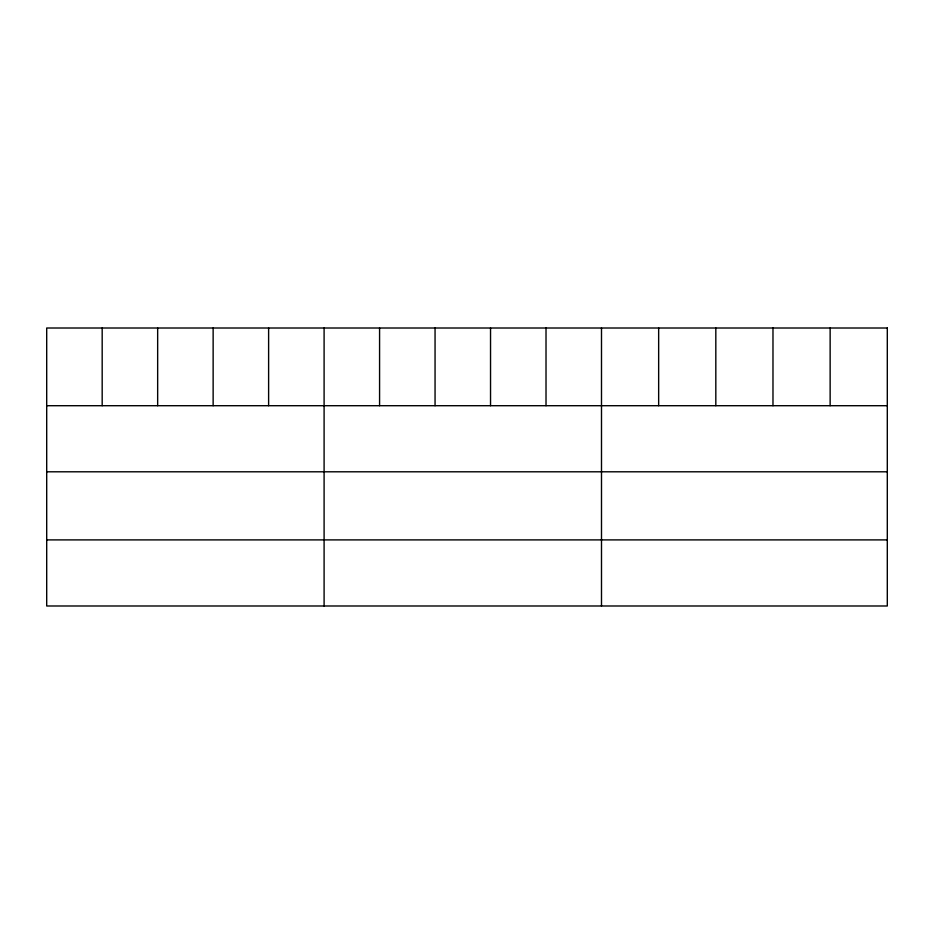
<?xml version="1.0" encoding="UTF-8"?>
<svg xmlns="http://www.w3.org/2000/svg" width="934" height="934" viewBox="0 0 934 934"><rect width="100%" height="100%" fill="white"/><g stroke="black" fill="none" stroke-linecap="round" stroke-linejoin="round"><path stroke-width="1.4" d="M46.7 405.706L887.3 405.706M46.7 471.798L887.3 471.798M46.7 539.899L887.3 539.899M830.139 328.009L830.139 405.706M772.978 328.009L772.978 405.706M715.818 328.009L715.818 405.706M658.657 328.009L658.657 405.706M601.496 328.009L601.496 605.991M546.016 328.009L546.016 405.706M490.537 328.009L490.537 405.706M435.057 328.009L435.057 405.706M379.578 328.009L379.578 405.706M324.098 328.009L324.098 605.991M268.618 328.009L268.618 405.706M213.139 328.009L213.139 405.706M157.659 328.009L157.659 405.706M102.18 328.009L102.18 405.706M887.3 328.009L46.7 328.009L46.7 605.991L887.3 605.991L887.3 328.009"/></g></svg>
